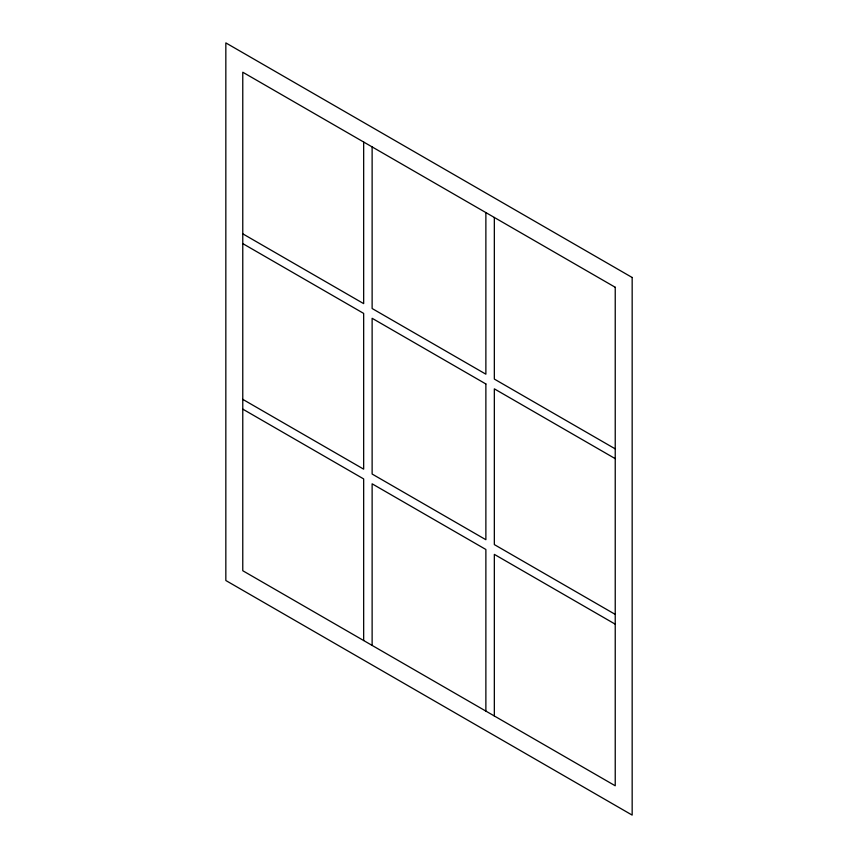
<?xml version="1.0" encoding="UTF-8"?>
<svg xmlns="http://www.w3.org/2000/svg" width="858" height="858" viewBox="0 0 858 858"><rect width="100%" height="100%" fill="white"/><g stroke="black" fill="none" stroke-linecap="round" stroke-linejoin="round"><path stroke-width="1.29" d="M242.771 233.826L363.663 303.625L363.663 142.02M615.229 448.873L494.337 379.075L494.337 217.471M242.771 243.608L363.663 313.406L363.663 469.154L242.771 399.356M615.229 458.644L494.337 388.846L494.337 544.594L615.229 614.392M242.771 409.127L363.663 478.925L363.663 640.529M615.229 624.174L494.337 554.375L494.337 715.98M485.875 212.58L485.875 374.185L372.125 308.515L372.125 146.911M485.875 711.089L485.875 549.485L372.125 483.815L372.125 645.42M632.164 277.488L225.836 42.9L225.836 580.512L632.164 815.1L632.164 277.488M615.229 287.269L242.771 72.222L242.771 570.731L615.229 785.778L615.229 287.269M485.875 383.966L372.125 318.286L372.125 474.034L485.875 539.714L485.875 383.966"/></g></svg>
